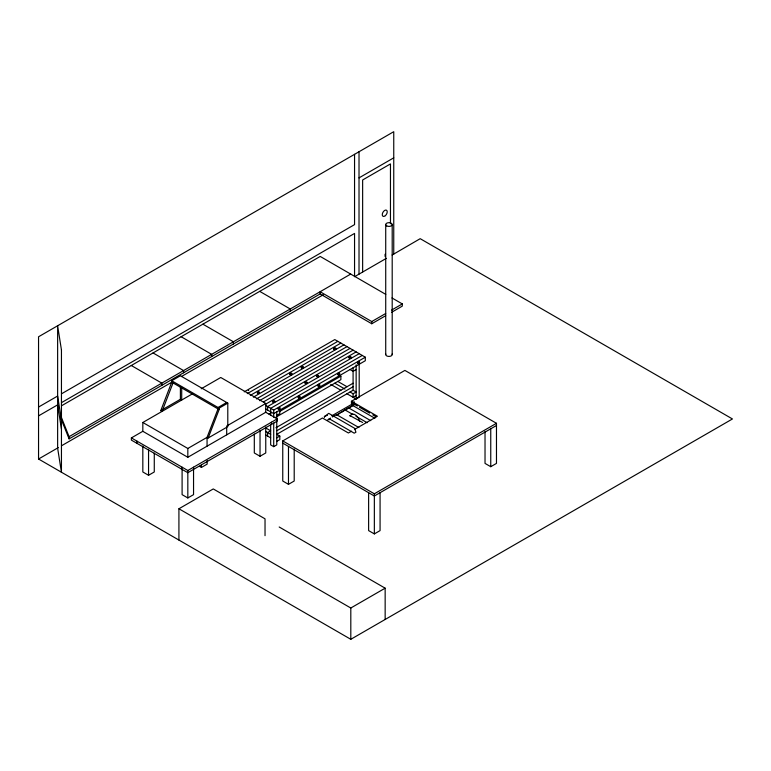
<?xml version="1.0" encoding="UTF-8"?>
<svg xmlns="http://www.w3.org/2000/svg" width="771" height="771" viewBox="0 0 771 771"><rect width="100%" height="100%" fill="white"/><g stroke="black" fill="none" stroke-linecap="round" stroke-linejoin="round"><path stroke-width="1.16" d="M328.928 419.434L330.518 418.055M273.213 402.048L274.245 401.97M278.302 408.196L278.861 408.37L278.678 407.657M318.124 376.672L317.083 376.672M298.377 396.728L298.897 397.026L298.811 396.265M173.032 382.927L162.064 411.377L160.773 410.625L171.731 382.175L171.731 380.768L180.395 375.766L227.792 403.127L227.792 426.662L208.17 437.995L207.062 437.359L187.825 448.462L142.828 422.489L142.828 431.297L187.825 457.28L265.754 412.283L265.754 403.474L220.757 377.491L201.231 388.767M208.17 437.995L219.128 409.546L219.128 408.129L171.731 380.768M350.073 416.099C352.723 410.538 359.402 417.506 359.575 421.467M338.074 373.81L338.729 373.424L338.074 374.253M324.957 416.292L328.716 413.352L354.612 428.3L355.932 432.203L354.226 433.186L329.15 418.711M359.016 177.889L393.75 157.833M38.55 407.059L57.632 396.043L61.449 420.282M61.805 393.634L354.554 224.621L354.554 154.325M38.55 415.877L57.632 404.852L61.449 429.09M61.805 402.452L354.554 233.43L354.554 276.712L386.348 258.352M61.786 405.633L320.206 256.435L385.77 294.377M385.693 315.705L371.767 323.753L320.129 293.934L69.082 438.872L69.082 436.675L350.738 274.062M58.355 447.585L38.55 459.015L350.805 639.304L732.45 418.961L420.195 238.682L392.102 255.028M61.487 445.783L172.232 381.963M181.358 376.566L323.3 294.753M160.773 410.625L180.395 399.301L181.696 400.043L181.696 387.235M142.828 422.489L193.001 393.518M265.34 412.051L277.203 418.894L277.203 421.101L187.825 472.7L131.378 440.116L131.378 437.909L142.741 431.346M244.224 391.851L334.778 339.577L365.309 357.204L365.309 360.732L273.715 413.613L265.571 408.909M226.693 402.491L218.029 407.493L218.029 408.9L207.062 437.359L207.062 446.168M219.128 408.129L227.792 403.127M320.129 293.934L320.129 291.737L371.767 321.546L385.693 313.508M391.572 310.106L402.298 303.919L402.298 306.126L391.572 312.313M247.279 393.615L337.823 341.341M250.324 395.378L340.878 343.105M253.38 397.142L343.933 344.859M256.435 398.906L346.989 346.622M259.49 400.669L350.044 348.386M263.586 401.826L353.089 350.15M226.693 426.026L265.754 403.474M265.59 404.197L356.144 351.913M142.828 446.014L142.828 471.977L148.552 475.283L154.277 471.977L154.277 453.097M359.199 353.677L267.604 406.558L267.604 410.085M362.254 355.441L270.66 408.322L270.66 415.396M265.571 405.382L273.715 410.085L365.309 357.204M269.021 414.114L271.103 412.909M279.372 411.666L340.878 376.152L340.878 379.679L275.951 417.169M276.77 415.367L279.815 413.613L279.815 410.085M356.144 369.54L353.089 371.304L350.044 369.54M131.378 437.909L187.825 470.493L277.203 418.894M199.525 466.32L201.433 467.428L207.158 464.123L207.158 460.576M275.951 427.741L353.089 383.206M276.914 430.71L353.022 386.772M350.044 392.015L353.089 393.779L356.144 392.015L353.089 390.251L276.77 434.324L279.815 436.087L279.815 439.605L276.77 441.369M276.77 437.841L279.815 436.087M356.144 395.542L353.089 397.306L353.089 393.779M294.204 449.05L294.204 481.027L288.479 484.333L282.755 481.027L282.755 440.925L322.442 418.007L348.396 432.994L351.509 431.201M353.523 404.669L351.451 403.464L351.451 401.267L404.881 370.417L496.476 423.298L496.476 463.4L490.751 466.706L485.026 463.4L485.026 431.423M270.66 424.84L270.66 444.896L273.715 446.66L276.77 444.896L276.77 411.849M346.989 393.779L356.144 399.07L358.178 397.894M182.101 467.197L182.101 494.645L187.825 497.95L193.55 494.645L193.55 467.197M254.305 434.083L254.305 452.962L260.029 456.268L265.754 452.962L265.754 426.999M351.451 403.464L354.303 401.816M331.761 415.839L352.964 403.599M332.349 416.995L336.484 414.615L358.852 427.519M327.492 420.089L329.178 419.116L329.178 419.8M348.376 408.023L352.501 405.363L374.86 418.277M336.484 415.145L348.376 407.743L370.735 420.658M337.891 414.393L339.895 413.237M341.9 412.08L343.905 410.924M345.9 409.767L353.908 405.141M178.92 540.057L178.92 508.773L213.268 488.939L265.031 518.825L265.031 535.672M362.572 422.469L349.774 415.511M354.612 429.399L377.405 416.244L351.451 401.267M282.755 440.925L374.349 493.806L496.476 423.298M496.476 425.496L374.349 496.004L282.755 443.123M368.625 492.708L368.625 530.602L374.349 533.908L380.074 530.602L380.074 492.708M178.92 508.773L350.805 608.011L385.153 588.177L385.153 619.47M350.342 358.12L350.005 357.551L349.803 358.139M327.482 415.241L324.379 416.398L324.379 417.496M391.967 297.953L402.298 303.919M259.711 291.361L290.243 308.988L290.243 311.195M338.845 374.976L340.878 376.152M337.823 381.443L346.989 386.724M334.778 383.206L344.955 389.076M330.701 384.372L340.878 390.251M352.212 403.021L357.349 405.989M359.402 407.175L369.666 413.102M372.75 414.885L375.834 416.658M202.889 324.167L233.42 341.794L233.42 344.001M344.791 409.815L352.925 414.509M355.98 416.263L367.16 422.72M181.137 336.725L211.668 354.352L211.668 356.559M153.044 352.945L183.575 370.572L183.575 372.779M265.571 427.857L270.66 430.796L267.604 432.56L267.604 436.087M265.571 431.384L270.66 434.324M265.571 434.911L270.66 437.841M171.731 382.175L219.128 409.546M131.292 365.502L161.823 383.129L161.823 385.336M279.189 526.998L385.153 588.177M61.16 416.841L69.082 436.675M61.16 419.048L69.082 438.872M490.751 428.801L490.751 466.706M393.75 254.083L393.75 131.696L38.55 336.773L38.55 459.15M392.198 224.544L392.198 354.544M390.463 223.696L390.463 163.915L362.64 179.98L362.64 272.038M385.722 224.544L385.722 354.544M385.086 254.237L385.086 256.435M374.349 493.806L374.349 533.908M371.767 321.546L371.767 323.753M359.199 363.083L359.199 397.306M359.016 151.752L359.016 274.129M356.144 364.847L356.144 399.07M353.089 367.777L353.089 390.222M350.805 608.011L350.805 639.304M344.868 409.767L344.868 410.384M288.479 446.428L288.479 484.333M273.715 410.085L273.715 417.159M273.715 423.057L273.715 446.66M271.479 422.2L271.479 424.407M260.029 430.305L260.029 456.268M226.693 427.124L226.693 434.834M201.433 465.067L201.433 467.428M187.825 448.462L187.825 457.28M187.825 470.493L187.825 497.95M180.395 386.493L180.395 399.301M148.552 449.32L148.552 475.283M137.103 441.214L137.103 443.421M392.082 354.062A3.238 1.87 0 0 1 388.96 356.414A3.238 1.87 0 0 1 385.828 354.062M248.358 390.598A1.079 0.626 -60 0 1 248.696 390.174M279.41 407.445A1.079 0.626 -60 0 1 278.871 408.832A1.079 0.626 -60 0 1 277.936 408.755M299.37 395.928A1.079 0.626 -60 0 1 299.003 397.402A1.079 0.626 -60 0 1 297.972 397.402M338.016 373.299A1.079 0.626 -60 0 1 339.163 373.395A1.079 0.626 -60 0 1 338.016 374.822M358.052 361.638A1.079 0.626 -60 0 1 359.007 362.013A1.079 0.626 -60 0 1 357.927 363.363A1.079 0.626 -60 0 1 357.705 362.071M319.098 384.363A1.079 0.626 -60 0 1 319.098 385.606A1.079 0.626 -60 0 1 318.018 386.232M318.018 384.98A1.079 0.626 -60 0 1 318.751 384.334M349.07 358.139A1.079 0.626 0 0 1 349.967 357.243A1.079 0.626 0 0 1 351.065 358.062M335.79 349.253A1.079 0.626 0 0 1 334.98 349.658M334.421 349.639A1.079 0.626 0 0 1 333.968 348.637A1.079 0.626 0 0 1 335.751 348.781M272.645 402.038A1.079 0.626 0 0 1 273.801 401.305A1.079 0.626 0 0 1 274.727 402.144M257.697 393.567A1.079 0.626 0 0 1 257.89 392.584A1.079 0.626 0 0 1 259.48 392.95M305.277 383.572A1.079 0.626 0 0 1 305.441 382.734A1.079 0.626 0 0 1 306.897 382.753A1.079 0.626 0 0 1 306.993 383.592M291.785 374.735A1.079 0.626 0 0 1 290.291 374.908M289.809 374.349A1.079 0.626 0 0 1 291.949 374.263M301.403 368.085A1.079 0.626 0 0 1 301.924 367.198A1.079 0.626 0 0 1 303.379 367.613M316.524 376.595A1.079 0.626 0 0 1 317.604 375.969A1.079 0.626 0 0 1 318.683 376.595M305.615 383.158L306.685 383.245L305.615 383.158M318.182 385.394C318.799 386.714 319.146 383.621 318.182 385.394M357.879 362.476L357.975 362.842A1.079 0.626 -60 0 0 359.016 363.449A1.079 0.626 -60 0 0 359.353 361.772A1.079 0.626 -60 0 0 358.081 362.91L358.515 361.907L357.879 362.476M257.919 393.046L258.989 393.104L257.919 393.046M301.818 367.7L302.878 367.777L301.818 367.7A1.079 0.626 0 0 1 301.798 366.582A1.079 0.626 0 0 1 303.417 367.121A1.079 0.626 0 0 1 301.798 367.661M334.257 348.964L335.318 349.051L334.257 348.964M290.378 374.292L291.428 374.407L290.378 374.292A1.079 0.626 0 0 1 290.407 373.164A1.079 0.626 0 0 1 291.958 373.771A1.079 0.626 0 0 1 290.291 374.243M317.132 376.431L317.083 376.508A1.079 0.626 0 0 1 317.064 375.39A1.079 0.626 0 0 1 318.683 375.93A1.079 0.626 0 0 1 317.064 376.47M61.449 349.986L57.632 325.757L57.632 448.134L61.449 472.372L61.449 349.986M386.666 225.864A3.238 1.87 0 0 0 392.082 225.026A3.238 1.87 0 0 0 388.121 222.732A3.238 1.87 0 0 0 386.666 225.864M279.632 409.276A1.079 0.626 -60 0 0 279.979 407.608A1.079 0.626 -60 0 0 278.697 408.736A1.079 0.626 -60 0 0 279.632 409.276M299.476 397.817A1.079 0.626 -60 0 0 299.823 396.149A1.079 0.626 -60 0 0 298.541 397.277A1.079 0.626 -60 0 0 299.476 397.817M319.329 386.367A1.079 0.626 -60 0 0 319.666 384.69A1.079 0.626 -60 0 0 318.394 385.818A1.079 0.626 -60 0 0 319.329 386.367M339.173 374.908A1.079 0.626 -60 0 0 339.51 373.231A1.079 0.626 -60 0 0 338.238 374.369A1.079 0.626 -60 0 0 339.173 374.908M349.436 357.715A1.079 0.626 0 0 0 351.113 357.243A1.079 0.626 0 0 0 349.562 356.645A1.079 0.626 0 0 0 349.436 357.715M334.171 348.906A1.079 0.626 0 0 0 335.848 348.434A1.079 0.626 0 0 0 334.306 347.827A1.079 0.626 0 0 0 334.171 348.906M273.098 401.778A1.079 0.626 0 0 0 274.784 401.325A1.079 0.626 0 0 0 273.252 400.708A1.079 0.626 0 0 0 273.098 401.778M257.697 392.902A1.079 0.626 0 0 0 259.49 392.603A1.079 0.626 0 0 0 258.15 391.861A1.079 0.626 0 0 0 257.697 392.902M305.47 383.023A1.079 0.626 0 0 0 307.215 382.638A1.079 0.626 0 0 0 305.759 381.963A1.079 0.626 0 0 0 305.47 383.023M385.384 215.649A3.508 2.024 -60 0 0 386.493 210.213A3.508 2.024 -60 0 0 382.349 213.895A3.508 2.024 -60 0 0 385.384 215.649"/></g></svg>
